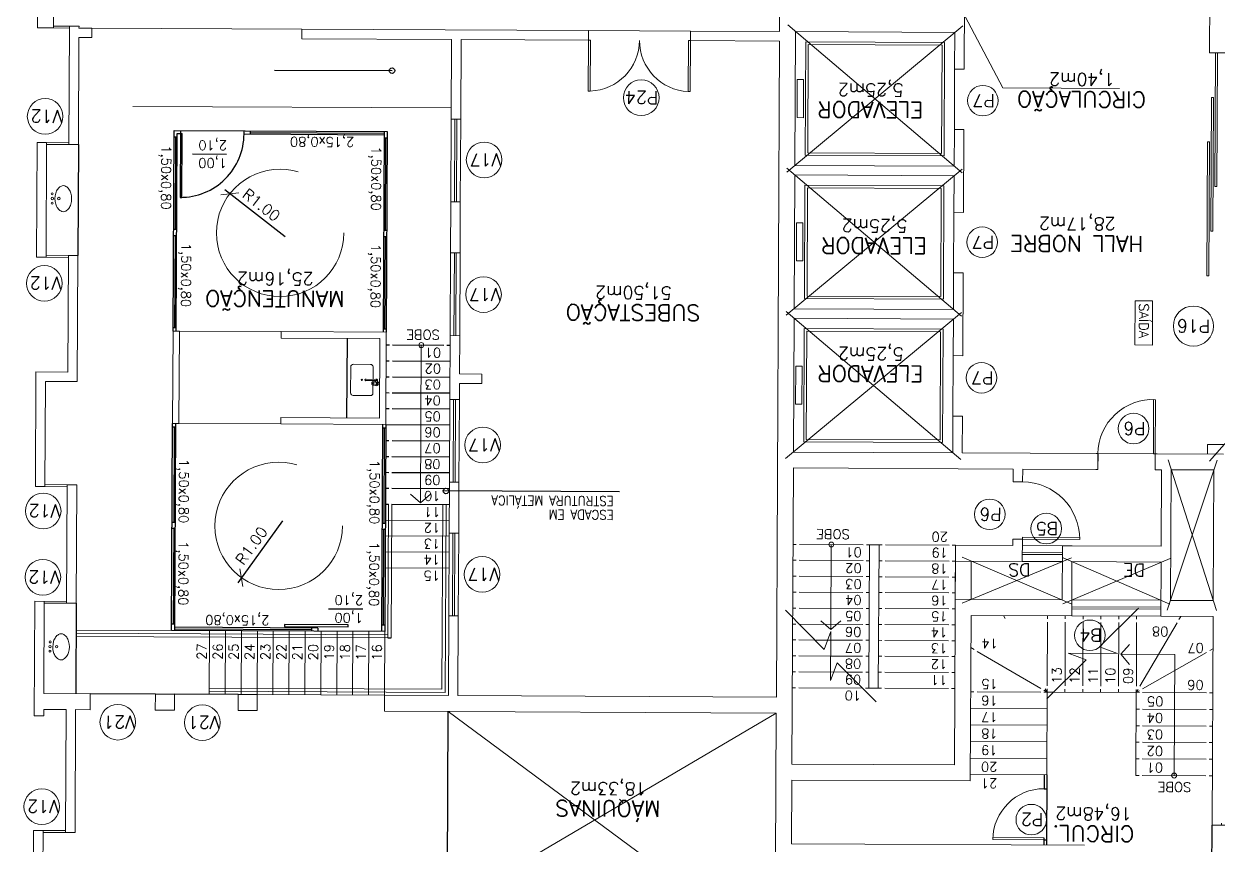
# Model space of a CAD drawing. Extents: x -1057 to 3416, y -340 to 4111.
# Drawn here: x 339.77 to 358.52, y -299.87 to -286.98 of the extents above; entities that cross this region are included whole.
import ezdxf
from ezdxf.enums import TextEntityAlignment as Align

# ---------------------------------------------------------------- set-up
doc = ezdxf.new("R2010")
doc.units = 0
doc.header["$LTSCALE"] = 50
for name, pattern in [('CONTINU', [0]), ('DASHDOT', [1, 0.5, -0.25, 0, -0.25]), ('HIDDEN', [9.525, 6.35, -3.175])]:
    doc.linetypes.add(name, pattern=pattern)
doc.layers.add('0.1', color=8, linetype='Continuous', lineweight=13)
doc.styles.add('80X50', font='romans.shx')
doc.styles.add('ROMANS', font='romans')
doc.styles.get("Standard").update_dxf_attribs({"font": 'romans.shx'})
doc.dimstyles.new('Fares Eng - 50', dxfattribs={"dimscale": 2, "dimtxt": 0.085, "dimasz": 0.1, "dimexe": 0.05, "dimexo": 0.05, "dimgap": 0.04, "dimtad": 1, "dimzin": 4, "dimdsep": 46, "dimtxsty": 'ROMANS', "dimblk1": 'OBLIQUE', "dimblk2": 'OBLIQUE', "dimsah": 1, "dimcen": 0.05, "dimdle": 0.05, "dimclrd": 7, "dimclre": 7, "dimclrt": 7, "dimaunit": 1, "dimadec": 0, "dimazin": 0, "dimtfac": 1, "dimtix": 1, "dimtmove": 2, "dimatfit": 0, "dimldrblk": 'OPEN90', "dimfxl": 1, "dimtolj": 1, "dimtzin": 0, "dimarcsym": 0})

# ---------------------------------------------------------------- blocks, each defined once
blk = doc.blocks.new('P90 - parede 25cm')
for points in [[(-0.125, 0.93), (-0.125, 0.9), (0.125, 0.9), (0.125, 0.93)], [(-0.125, -0.03), (-0.125, 0), (0.125, 0), (0.125, -0.03)]]:
    blk.add_lwpolyline(points)
blk.add_lwpolyline([(-0.975, 0.03), (-0.125, 0.03), (-0.125, 0), (-0.975, 0)], close=True)
at = {"color": 8}
blk.add_arc((-0.117, 0.042), 0.859, 90.5007, 182.7724, dxfattribs=at)
blk = doc.blocks.new('P90')
for points in [[(0.075, 0.93), (0.075, 0.9), (-0.075, 0.9), (-0.075, 0.93)], [(0.075, -0.03), (0.075, 0), (-0.075, 0), (-0.075, -0.03)]]:
    blk.add_lwpolyline(points)
blk.add_lwpolyline([(0.975, 0.87), (0.075, 0.87), (0.075, 0.9), (0.975, 0.9)], close=True)
at = {"color": 8}
blk.add_arc((0.075, 0.9), 0.9, 270, 0, dxfattribs=at)
blk = doc.blocks.new('ÁREA')
for p in [(0.00005, 0.00376), (0, 0)]:
    blk.add_attdef('COMPARTIMENTO', text='', height=0.0025).set_placement(p, align=Align.CENTER)
at = {"color": 1}
for p in [(-0.00005, -0.00376), (-0.0001, -0.00752)]:
    blk.add_attdef('ÁREA', text='', height=0.002, dxfattribs=at).set_placement(p, align=Align.CENTER)
blk = doc.blocks.new('P80')
for points in [[(0, 0.86), (0, 0.83), (0.15, 0.83), (0.15, 0.86)], [(0, 0), (0, 0.03), (0.15, 0.03), (0.15, 0)]]:
    blk.add_lwpolyline(points)
blk.add_lwpolyline([(-0.8, 0.06), (0, 0.06), (0, 0.03), (-0.8, 0.03)], close=True)
at = {"color": 8}
blk.add_arc((-0.025, 0.056), 0.775, 88.1408, 179.6698, dxfattribs=at)
blk = doc.blocks.new('PIA')
for p, q in [((0, 0.245), (0.044, 0.245)), ((0.01, 0.23), (0.01, 0.06)), ((0.01, 0.215), (0.031, 0.215)), ((0.03, 0.175), (0.01, 0.175))]:
    blk.add_line(p, q)
blk.add_lwpolyline([(-0.01, 0.23), (-0.01, 0.06)])
for points in [[(0.08, 0.173), (0.08, 0.21, 0.133256), (0.078, 0.217, 0.106756), (0.073, 0.223, 0.082828), (0.065, 0.227, 0.071352), (0.055, 0.228, 0.071352), (0.045, 0.227, 0.082828), (0.037, 0.223, 0.106756), (0.032, 0.217, 0.133256), (0.03, 0.21), (0.03, 0.173)], [(-0.01, 0.175), (-0.205, 0.175, 0.414214), (-0.245, 0.135), (-0.245, -0.135, 0.414214), (-0.205, -0.175), (0.205, -0.175, 0.414214), (0.245, -0.135), (0.245, 0.135, 0.414214), (0.205, 0.175), (0.08, 0.175)]]:
    blk.add_lwpolyline(points, format="xyb")
blk.add_lwpolyline([(0.03, 0.173, 0.133256), (0.032, 0.166, 0.106756), (0.037, 0.16, 0.082828), (0.045, 0.157, 0.071352), (0.055, 0.155, 0.071352), (0.065, 0.157, 0.082828), (0.073, 0.16, 0.106756), (0.078, 0.166, 0.133256), (0.08, 0.173, 0.133256), (0.078, 0.179, 0.106756), (0.073, 0.185, 0.082828), (0.065, 0.189, 0.071352), (0.055, 0.19, 0.071352), (0.045, 0.189, 0.082828), (0.037, 0.185, 0.106756), (0.032, 0.179, 0.133256)], format="xyb", close=True)
at = {"color": 8}
for points in [[(0.046, 0.245, 0.263265), (0.037, 0.23), (0.037, 0.223)], [(0.073, 0.223), (0.073, 0.23, 0.546464), (0.048, 0.246, 0.546464)]]:
    blk.add_lwpolyline(points, format="xyb", dxfattribs=at)
blk.add_lwpolyline([(0.062, 0.165, 0.133256), (0.062, 0.167, 0.106756), (0.06, 0.169, 0.082828), (0.058, 0.17, 0.071352), (0.055, 0.171, 0.071352), (0.052, 0.17, 0.082828), (0.05, 0.169, 0.106756), (0.048, 0.167, 0.133256), (0.047, 0.165, 0.133256), (0.048, 0.163, 0.106756), (0.05, 0.162, 0.082828), (0.052, 0.16, 0.071352), (0.055, 0.16, 0.071352), (0.058, 0.16, 0.082828), (0.06, 0.162, 0.106756), (0.062, 0.163, 0.133256)], format="xyb", close=True, dxfattribs=at)
blk.add_circle((0, 0), 0.01)
for centre, radius, start, end in [((0, 0.23), 0.015, 311.8103, 228.1897), ((0, 0.23), 0.01, 0.0002, 180.0002), ((0.044, 0.255), 0.01, 270, 294.62), ((0, 0.06), 0.01, 180.0001, 0.0001)]:
    blk.add_arc(centre, radius, start, end)
for centre, radius, start, end in [((0.055, 0.23), 0.035, 315.5847, 154.6231), ((0.055, 0.23), 0.035, 205.3769, 224.4153), ((0, 0.06), 0.0125, 143.1301, 36.8699)]:
    blk.add_arc(centre, radius, start, end, dxfattribs=at)
blk = doc.blocks.new('_OBLIQUE')
at = {"color": 0, "linetype": 'ByBlock'}
blk.add_line((-0.5, -0.5), (0.5, 0.5), dxfattribs=at)
blk = doc.blocks.new('*D149')
at = {"layer": '0.1', "color": 7, "linetype": 'CONTINU', "lineweight": -2, "transparency": 16777216}
blk.add_line((343.83, -294.781), (343.128, -295.754), dxfattribs=at)
at = {"layer": 'DEFPOINTS', "color": 0, "linetype": 'CONTINU', "lineweight": -2, "transparency": 16777216}
for p in [(343.771, -294.862), (343.186, -295.673)]:
    blk.add_point(p, dxfattribs=at)
at = {"layer": '0.1', "color": 7, "linetype": 'CONTINU', "lineweight": -2, "transparency": 16777216, "xscale": 0.2, "yscale": 0.2, "zscale": 0.2, "rotation": 234.2007262047514}
blk.add_blockref('_OBLIQUE', (343.186, -295.673), dxfattribs=at)
at = {"layer": '0.1', "color": 7, "linetype": 'CONTINU', "lineweight": -2, "transparency": 16777216, "insert": (343.345, -295.171), "char_height": 0.17, "attachment_point": 5, "rotation": 54.2007, "style": 'ROMANS'}
blk.add_mtext('\\A1;R1.00', dxfattribs=at)
blk = doc.blocks.new('_Open90')
at = {"color": 0, "linetype": 'ByBlock', "lineweight": -2}
for p, q in [((0, 0), (-1, 0)), ((-0.5, 0.5), (0, 0)), ((0, 0), (-0.5, -0.5))]:
    blk.add_line(p, q, dxfattribs=at)
blk = doc.blocks.new('*D150')
at = {"layer": '0.1', "color": 7, "linetype": 'CONTINU', "lineweight": -2, "transparency": 16777216}
blk.add_line((343.873, -290.323), (342.926, -289.587), dxfattribs=at)
at = {"layer": 'DEFPOINTS', "color": 0, "linetype": 'CONTINU', "lineweight": -2, "transparency": 16777216}
for p in [(343.005, -289.648), (343.794, -290.262)]:
    blk.add_point(p, dxfattribs=at)
at = {"layer": '0.1', "color": 7, "linetype": 'CONTINU', "lineweight": -2, "transparency": 16777216, "xscale": 0.2, "yscale": 0.2, "zscale": 0.2, "rotation": 142.1207779797789}
blk.add_blockref('_OBLIQUE', (343.005, -289.648), dxfattribs=at)
at = {"layer": '0.1', "color": 7, "linetype": 'CONTINU', "lineweight": -2, "transparency": 16777216, "insert": (343.501, -289.825), "char_height": 0.17, "attachment_point": 5, "rotation": 322.1208, "style": 'ROMANS'}
blk.add_mtext('\\A1;R1.00', dxfattribs=at)

msp = doc.modelspace()

# ---------------------------------------------------------------- linework, layer by layer
at = {"layer": '0.1', "color": 7}
for p, q in [((358.385, -287.434), (358.4, -284.334)), ((339.999, -284.543), (339.986, -287.043)), ((340.249, -284.545), (340.236, -287.045)), ((354.533, -287.69), (354.541, -286.141)), ((351.636, -287.101), (351.64, -286.417)), ((340.487, -287.016), (340.477, -288.876)), ((340.487, -287.016), (340.637, -287.016)), ((340.637, -287.016), (340.636, -287.046)), ((339.986, -287.043), (340.236, -287.045)), ((340.636, -287.196), (340.627, -288.876)), ((340.636, -287.046), (340.836, -287.047)), ((340.636, -287.196), (340.836, -287.197)), ((340.836, -287.197), (340.836, -287.047)), ((344.136, -287.064), (344.136, -287.214)), ((344.136, -287.064), (348.636, -287.086)), ((344.136, -287.214), (346.486, -287.225)), ((346.479, -288.475), (346.486, -287.225)), ((346.629, -288.476), (346.636, -287.226)), ((346.636, -287.226), (348.636, -287.236)), ((348.636, -287.236), (348.636, -287.086)), ((350.236, -287.244), (350.236, -287.094)), ((350.236, -287.094), (351.636, -287.101)), ((351.876, -289.202), (351.886, -287.102)), ((354.386, -287.114), (351.886, -287.102)), ((354.383, -287.689), (354.386, -287.114)), ((350.236, -287.244), (351.636, -287.251)), ((351.585, -297.551), (351.636, -287.251)), ((358.385, -287.434), (358.635, -287.435)), ((354.383, -287.689), (354.533, -287.69)), ((346.479, -288.475), (346.629, -288.476)), ((354.376, -289.214), (354.379, -288.639)), ((354.529, -288.64), (354.379, -288.639)), ((354.522, -289.94), (354.529, -288.64)), ((339.978, -288.843), (339.969, -290.643)), ((339.978, -288.843), (340.128, -288.844)), ((340.128, -288.844), (340.119, -290.644)), ((340.477, -288.876), (340.627, -288.876)), ((354.376, -289.214), (351.876, -289.202)), ((351.865, -291.452), (351.875, -289.352)), ((354.375, -289.364), (351.875, -289.352)), ((354.372, -289.939), (354.375, -289.364)), ((346.469, -290.575), (346.473, -289.775)), ((346.473, -289.775), (346.623, -289.776)), ((346.619, -290.576), (346.623, -289.776)), ((354.372, -289.939), (354.522, -289.94)), ((346.619, -290.576), (346.469, -290.575)), ((339.969, -290.643), (340.119, -290.644)), ((340.469, -290.616), (340.46, -292.446)), ((340.469, -290.616), (340.619, -290.616)), ((340.619, -290.616), (340.609, -292.596)), ((354.365, -291.464), (354.368, -290.889)), ((354.518, -290.89), (354.368, -290.889)), ((354.511, -292.19), (354.518, -290.89)), ((354.365, -291.464), (351.865, -291.452)), ((351.854, -293.702), (351.864, -291.602)), ((354.364, -291.614), (351.864, -291.602)), ((354.361, -292.189), (354.364, -291.614)), ((342.106, -293.254), (342.113, -291.804)), ((342.213, -291.804), (342.113, -291.804)), ((342.206, -293.254), (342.213, -291.804)), ((343.81, -291.812), (343.809, -291.912)), ((343.809, -291.912), (345.359, -291.92)), ((343.81, -291.812), (345.46, -291.82)), ((345.46, -291.82), (345.453, -293.27)), ((346.458, -292.875), (346.463, -291.875)), ((346.463, -291.875), (346.613, -291.876)), ((346.61, -292.476), (346.613, -291.876)), ((345.359, -291.92), (345.353, -293.17)), ((354.361, -292.189), (354.511, -292.19)), ((339.96, -292.443), (339.951, -294.243)), ((339.96, -292.443), (340.46, -292.446)), ((346.61, -292.476), (346.96, -292.478)), ((340.109, -292.594), (340.101, -294.244)), ((340.109, -292.594), (340.609, -292.596)), ((346.608, -292.876), (346.609, -292.626)), ((346.609, -292.626), (346.959, -292.628)), ((346.96, -292.478), (346.959, -292.628)), ((346.608, -292.876), (346.458, -292.875)), ((343.803, -293.162), (345.353, -293.17)), ((343.803, -293.162), (343.803, -293.262)), ((354.354, -293.714), (354.357, -293.139)), ((354.507, -293.14), (354.357, -293.139)), ((354.504, -293.715), (354.507, -293.14)), ((342.206, -293.254), (342.106, -293.254)), ((343.803, -293.262), (345.453, -293.27)), ((354.354, -293.714), (351.854, -293.702)), ((356.634, -293.725), (354.504, -293.715)), ((356.634, -293.725), (356.632, -293.975)), ((357.532, -293.98), (357.534, -293.73)), ((358.604, -293.735), (357.534, -293.73)), ((351.83, -298.602), (351.853, -293.952)), ((355.302, -293.969), (351.853, -293.952)), ((355.301, -294.169), (355.302, -293.969)), ((355.451, -294.17), (355.452, -293.97)), ((356.632, -293.975), (355.452, -293.97)), ((357.632, -293.98), (357.532, -293.98)), ((357.627, -295.18), (357.632, -293.98)), ((357.772, -296.031), (357.782, -293.981)), ((358.452, -293.984), (357.782, -293.981)), ((358.442, -296.034), (358.452, -293.984)), ((339.951, -294.243), (340.101, -294.244)), ((340.451, -294.216), (340.442, -296.076)), ((340.451, -294.216), (340.601, -294.216)), ((340.601, -294.216), (340.592, -296.076)), ((346.447, -294.975), (346.451, -294.175)), ((346.451, -294.175), (346.601, -294.176)), ((346.597, -294.976), (346.601, -294.176)), ((355.301, -294.169), (355.451, -294.17)), ((346.597, -294.976), (346.447, -294.975)), ((355.297, -295.169), (355.297, -295.069)), ((355.447, -295.07), (355.297, -295.069)), ((355.447, -295.07), (355.445, -295.42)), ((353.035, -297.408), (353.047, -295.158)), ((353.197, -295.159), (353.047, -295.158)), ((353.185, -297.408), (353.197, -295.159)), ((354.38, -298.614), (354.397, -295.164)), ((355.297, -295.169), (354.397, -295.164)), ((356.072, -296.023), (356.077, -295.173)), ((357.627, -295.18), (356.077, -295.173)), ((355.445, -295.42), (354.395, -295.414)), ((354.642, -296.016), (354.645, -295.416)), ((356.221, -296.273), (356.225, -295.423)), ((357.625, -295.43), (356.225, -295.423)), ((357.621, -296.28), (357.625, -295.43)), ((356.072, -296.023), (354.392, -296.014)), ((358.442, -296.034), (357.772, -296.031)), ((339.942, -296.043), (339.933, -297.843)), ((340.092, -296.044), (340.085, -297.494)), ((340.442, -296.076), (340.592, -296.076)), ((346.435, -297.525), (346.441, -296.275)), ((346.441, -296.275), (346.591, -296.276)), ((346.585, -297.526), (346.591, -296.276)), ((354.628, -298.866), (354.641, -296.266)), ((356.221, -296.273), (354.641, -296.266)), ((358.441, -296.284), (357.621, -296.28)), ((358.425, -299.558), (358.441, -296.284)), ((340.812, -297.497), (340.085, -297.494)), ((340.811, -297.747), (340.812, -297.497)), ((343.134, -297.759), (343.135, -297.509)), ((343.135, -297.509), (343.435, -297.51)), ((343.434, -297.76), (343.435, -297.51)), ((345.435, -297.52), (345.434, -297.77)), ((346.435, -297.525), (345.435, -297.52)), ((351.585, -297.551), (346.585, -297.526)), ((353.185, -297.408), (352.985, -297.407)), ((339.933, -297.843), (340.083, -297.844)), ((340.084, -297.744), (340.083, -297.844)), ((340.434, -297.746), (340.084, -297.744)), ((340.434, -297.746), (340.424, -299.676)), ((340.584, -297.746), (340.574, -299.676)), ((340.811, -297.747), (340.584, -297.746)), ((343.134, -297.759), (343.434, -297.76)), ((351.584, -297.801), (345.434, -297.77)), ((351.572, -300.101), (351.584, -297.801)), ((351.83, -298.602), (354.38, -298.614)), ((351.823, -299.852), (351.828, -298.852)), ((351.828, -298.852), (354.628, -298.866)), ((358.425, -299.558), (358.575, -299.559)), ((339.924, -299.643), (339.915, -301.443)), ((339.924, -299.643), (340.074, -299.644)), ((340.074, -299.644), (340.065, -301.444)), ((340.424, -299.676), (340.574, -299.676)), ((356.423, -299.874), (351.823, -299.852))]:
    msp.add_line(p, q, dxfattribs=at)
at = {"layer": '0.1', "color": 8, "linetype": 'CONTINU'}
for p, q in [((355.141, -287.987), (353.975, -285.766)), ((355.141, -287.987), (356.971, -287.996)), ((358.387, -293.844), (359.447, -292.635))]:
    msp.add_line(p, q, dxfattribs=at)
at = {"layer": '0.1', "color": 8}
for p, q in [((340.237, -287.015), (340.487, -287.016)), ((340.486, -287.046), (340.236, -287.045)), ((344.136, -287.064), (340.836, -287.047)), ((348.636, -287.086), (350.236, -287.094)), ((354.383, -287.689), (354.379, -288.639)), ((346.479, -288.475), (346.473, -289.775)), ((346.539, -288.476), (346.533, -289.776)), ((346.563, -289.776), (346.569, -288.476)), ((346.623, -289.776), (346.629, -288.476)), ((340.477, -288.876), (340.127, -288.874)), ((340.128, -288.844), (340.478, -288.846)), ((354.372, -289.939), (354.368, -290.889)), ((346.469, -290.575), (346.463, -291.875)), ((346.529, -290.576), (346.523, -291.876)), ((346.553, -291.876), (346.559, -290.576)), ((346.613, -291.876), (346.619, -290.576)), ((340.119, -290.614), (340.469, -290.616)), ((340.469, -290.646), (340.119, -290.644)), ((346.01, -292.023), (345.998, -294.497)), ((354.357, -293.139), (354.361, -292.189)), ((346.458, -292.875), (346.451, -294.175)), ((346.518, -292.876), (346.511, -294.176)), ((346.541, -294.176), (346.548, -292.876)), ((346.601, -294.176), (346.608, -292.876)), ((357.534, -293.73), (356.634, -293.725)), ((340.101, -294.214), (340.451, -294.216)), ((340.451, -294.246), (340.101, -294.244)), ((345.998, -294.497), (345.841, -294.361)), ((345.998, -294.497), (346.156, -294.363)), ((346.447, -294.975), (346.441, -296.275)), ((346.507, -294.976), (346.501, -296.276)), ((346.531, -296.276), (346.537, -294.976)), ((346.591, -296.276), (346.597, -294.976)), ((351.897, -295.152), (351.847, -295.152)), ((352.947, -295.157), (351.947, -295.152)), ((352.447, -295.155), (352.44, -296.486)), ((353.047, -295.158), (352.997, -295.158)), ((353.247, -295.159), (353.197, -295.159)), ((354.397, -295.164), (354.347, -295.164)), ((354.392, -296.014), (354.397, -295.164)), ((356.076, -295.283), (355.446, -295.28)), ((356.227, -295.173), (355.447, -295.17)), ((351.895, -295.402), (351.845, -295.402)), ((352.945, -295.407), (351.945, -295.402)), ((353.045, -295.408), (352.995, -295.408)), ((353.245, -295.409), (353.195, -295.409)), ((354.395, -295.414), (354.345, -295.414)), ((356.075, -295.423), (355.445, -295.42)), ((356.076, -295.313), (355.446, -295.31)), ((351.894, -295.652), (351.844, -295.652)), ((352.944, -295.657), (351.944, -295.652)), ((353.044, -295.658), (352.994, -295.658)), ((353.244, -295.659), (353.194, -295.659)), ((354.394, -295.664), (354.344, -295.664)), ((351.893, -295.902), (351.843, -295.902)), ((352.943, -295.907), (351.943, -295.902)), ((353.043, -295.908), (352.993, -295.908)), ((353.243, -295.909), (353.193, -295.909)), ((354.393, -295.914), (354.343, -295.914)), ((357.622, -296.03), (356.222, -296.023)), ((339.942, -296.043), (340.442, -296.046)), ((340.442, -296.076), (340.092, -296.074)), ((351.892, -296.152), (351.842, -296.152)), ((352.942, -296.157), (351.942, -296.152)), ((353.042, -296.158), (352.992, -296.158)), ((353.242, -296.159), (353.192, -296.158)), ((354.392, -296.164), (354.342, -296.164)), ((357.622, -296.14), (356.222, -296.133)), ((357.622, -296.17), (356.222, -296.163)), ((351.89, -296.402), (351.84, -296.402)), ((352.94, -296.407), (351.94, -296.402)), ((352.44, -296.486), (352.283, -296.351)), ((352.44, -296.486), (352.598, -296.352)), ((353.04, -296.408), (352.99, -296.408)), ((353.24, -296.409), (353.19, -296.408)), ((354.39, -296.414), (354.34, -296.414)), ((356.121, -296.323), (356.121, -296.273)), ((357.621, -296.28), (356.221, -296.273)), ((356.401, -296.324), (356.401, -296.274)), ((356.681, -296.326), (356.681, -296.276)), ((356.956, -297.377), (356.961, -296.377)), ((356.961, -296.327), (356.961, -296.277)), ((357.236, -297.378), (357.241, -296.378)), ((357.241, -296.328), (357.241, -296.278)), ((357.293, -297.379), (357.876, -296.382)), ((357.905, -296.332), (357.934, -296.282)), ((351.889, -296.652), (351.839, -296.652)), ((352.189, -296.654), (352.939, -296.657)), ((353.039, -296.658), (352.989, -296.658)), ((353.239, -296.659), (353.189, -296.658)), ((354.389, -296.664), (354.339, -296.664)), ((356.994, -296.877), (357.13, -296.721)), ((351.888, -296.902), (351.838, -296.902)), ((352.938, -296.907), (352.438, -296.905)), ((353.038, -296.908), (352.988, -296.908)), ((353.238, -296.909), (353.188, -296.908)), ((354.388, -296.914), (354.338, -296.914)), ((356.396, -297.374), (356.398, -296.863)), ((356.676, -297.376), (356.678, -296.864)), ((356.994, -296.877), (357.838, -296.881)), ((356.994, -296.877), (357.128, -297.035)), ((357.335, -297.421), (358.338, -296.849)), ((357.829, -298.781), (357.838, -296.881)), ((358.388, -296.82), (358.439, -296.792)), ((351.887, -297.152), (351.837, -297.152)), ((352.937, -297.157), (352.687, -297.156)), ((353.037, -297.158), (352.987, -297.157)), ((353.237, -297.159), (353.187, -297.158)), ((354.387, -297.164), (354.337, -297.164)), ((356.116, -297.373), (356.116, -297.296)), ((343.435, -297.51), (345.435, -297.52)), ((351.886, -297.402), (351.836, -297.402)), ((353.235, -297.409), (353.185, -297.408)), ((354.385, -297.414), (354.335, -297.414)), ((357.285, -297.479), (355.938, -297.472)), ((356.115, -297.473), (356.115, -297.423)), ((356.395, -297.474), (356.395, -297.424)), ((356.675, -297.476), (356.675, -297.426)), ((356.955, -297.477), (356.955, -297.427)), ((357.229, -298.778), (357.235, -297.428)), ((357.235, -297.478), (357.264, -297.429)), ((357.235, -297.478), (357.285, -297.45)), ((358.335, -297.484), (357.335, -297.479)), ((358.435, -297.484), (358.385, -297.484)), ((357.284, -297.739), (357.234, -297.738)), ((358.334, -297.744), (357.334, -297.739)), ((358.434, -297.744), (358.384, -297.744)), ((357.283, -297.999), (357.233, -297.998)), ((358.333, -298.004), (357.333, -297.999)), ((358.433, -298.004), (358.383, -298.004)), ((357.281, -298.259), (357.231, -298.258)), ((358.331, -298.264), (357.331, -298.259)), ((358.431, -298.264), (358.381, -298.264)), ((357.28, -298.519), (357.23, -298.518)), ((358.33, -298.524), (357.33, -298.519)), ((358.43, -298.524), (358.38, -298.524)), ((357.279, -298.779), (357.229, -298.778)), ((358.329, -298.784), (357.329, -298.779)), ((358.429, -298.784), (358.379, -298.784)), ((340.074, -299.644), (340.424, -299.646)), ((340.424, -299.676), (340.074, -299.674))]:
    msp.add_line(p, q, dxfattribs=at)
at = {"layer": '0.1', "color": 8, "linetype": 'DASHDOT', "ltscale": 0.3}
for p, q in [((354.512, -287.01), (351.75, -289.306)), ((354.5, -289.32), (351.762, -286.996)), ((354.501, -289.26), (351.739, -291.556)), ((354.489, -291.57), (351.751, -289.246)), ((354.49, -291.51), (351.728, -293.806)), ((354.478, -293.82), (351.74, -291.496)), ((358.503, -293.831), (357.721, -296.185)), ((358.492, -296.188), (357.733, -293.827)), ((356.219, -295.363), (354.499, -296.075)), ((356.215, -296.083), (354.503, -295.355)), ((357.766, -295.371), (356.082, -296.083)), ((357.762, -296.091), (356.086, -295.363)), ((346.434, -297.775), (351.565, -301.571)), ((346.524, -300.776), (351.584, -297.801))]:
    msp.add_line(p, q, dxfattribs=at)
at = {"layer": '0.1', "color": 8, "linetype": 'CONTINU', "lineweight": -2}
for p, q in [((343.705, -287.705), (345.551, -287.715)), ((342.113, -291.804), (342.129, -288.654)), ((342.129, -288.654), (345.475, -288.67)), ((342.163, -291.804), (342.178, -288.704)), ((342.178, -288.704), (342.258, -288.704)), ((343.228, -288.709), (343.229, -288.659)), ((343.228, -288.709), (345.425, -288.72)), ((343.328, -288.71), (343.329, -288.66)), ((343.328, -288.685), (345.425, -288.695)), ((345.425, -288.67), (345.41, -291.82)), ((345.475, -288.67), (345.46, -291.82)), ((340.627, -288.876), (340.619, -290.616)), ((342.128, -288.754), (342.178, -288.754)), ((342.153, -288.754), (342.146, -290.204)), ((345.425, -288.77), (345.475, -288.77)), ((345.45, -288.77), (345.443, -290.22)), ((342.953, -289.031), (342.418, -289.028)), ((342.121, -290.204), (342.171, -290.204)), ((345.418, -290.22), (345.468, -290.22)), ((342.12, -290.304), (342.17, -290.304)), ((342.145, -290.304), (342.138, -291.754)), ((345.417, -290.32), (345.467, -290.32)), ((345.442, -290.32), (345.435, -291.77)), ((342.163, -291.754), (342.113, -291.754)), ((345.41, -291.77), (345.46, -291.77)), ((344.844, -291.917), (344.837, -293.167)), ((345.459, -292.02), (345.509, -292.021)), ((345.559, -292.021), (346.362, -292.025)), ((346.412, -292.025), (346.462, -292.025)), ((345.458, -292.27), (345.508, -292.271)), ((345.558, -292.271), (346.461, -292.275)), ((345.456, -292.52), (345.506, -292.521)), ((345.556, -292.521), (346.459, -292.525)), ((345.455, -292.77), (345.505, -292.771)), ((345.555, -292.771), (346.458, -292.775)), ((345.454, -293.02), (345.504, -293.021)), ((345.554, -293.021), (346.457, -293.025)), ((342.09, -296.504), (342.106, -293.254)), ((342.106, -293.304), (342.156, -293.304)), ((342.131, -293.304), (342.123, -294.804)), ((342.14, -296.504), (342.156, -293.254)), ((345.403, -293.27), (345.387, -296.52)), ((345.402, -293.32), (345.452, -293.32)), ((345.427, -293.32), (345.42, -294.82)), ((345.453, -293.27), (345.437, -296.52)), ((345.453, -293.27), (346.456, -293.275)), ((345.451, -293.52), (345.501, -293.521)), ((345.551, -293.521), (346.455, -293.525)), ((345.45, -293.77), (345.5, -293.771)), ((345.55, -293.771), (346.453, -293.775)), ((345.449, -294.02), (345.499, -294.021)), ((345.549, -294.021), (346.452, -294.025)), ((345.448, -294.27), (345.498, -294.271)), ((345.548, -294.271), (346.451, -294.275)), ((349.121, -294.326), (346.359, -294.313)), ((345.446, -294.52), (345.496, -294.521)), ((345.546, -294.521), (346.45, -294.525)), ((342.098, -294.804), (342.148, -294.804)), ((342.148, -294.904), (342.098, -294.904)), ((342.123, -294.904), (342.115, -296.404)), ((345.395, -294.82), (345.445, -294.82)), ((345.444, -294.92), (345.394, -294.92)), ((345.419, -294.92), (345.412, -296.42)), ((340.592, -296.076), (340.585, -297.496)), ((345.09, -296.171), (344.555, -296.168)), ((342.14, -296.404), (342.09, -296.404)), ((345.437, -296.52), (342.09, -296.504)), ((344.387, -296.465), (342.14, -296.454)), ((342.14, -296.479), (344.287, -296.49)), ((344.287, -296.465), (344.287, -296.515)), ((344.387, -296.465), (344.387, -296.515)), ((345.437, -296.42), (345.387, -296.42)), ((345.486, -296.621), (345.536, -296.621)), ((341.835, -297.503), (340.812, -297.497)), ((343.135, -297.509), (342.135, -297.504)), ((346.42, -300.525), (346.434, -297.775)), ((355.789, -298.771), (355.788, -298.988)), ((355.829, -298.772), (355.823, -299.872)), ((355.788, -298.988), (355.828, -298.988)), ((358.421, -300.358), (358.425, -299.558)), ((355.784, -299.758), (355.783, -299.871)), ((355.784, -299.788), (355.824, -299.788))]:
    msp.add_line(p, q, dxfattribs=at)
at = {"layer": '0.1', "color": 8, "linetype": 'DASHDOT', "ltscale": 0.2}
for p, q in [((346.48, -288.3), (340.63, -288.271)), ((343.81, -291.812), (342.213, -291.804)), ((342.206, -293.254), (343.803, -293.262)), ((345.486, -296.621), (345.496, -294.521)), ((345.536, -296.621), (345.546, -294.521)), ((346.335, -297.425), (346.35, -294.525)), ((346.385, -297.475), (346.4, -294.525)), ((345.445, -294.77), (346.448, -294.775)), ((345.444, -295.02), (346.447, -295.025)), ((345.443, -295.27), (346.446, -295.275)), ((354.297, -295.164), (353.297, -295.159)), ((354.295, -295.414), (353.295, -295.409)), ((345.442, -295.52), (346.445, -295.525)), ((354.294, -295.664), (353.294, -295.659)), ((354.293, -295.914), (353.293, -295.909)), ((354.292, -296.164), (353.292, -296.159)), ((354.29, -296.414), (353.29, -296.409)), ((355.177, -296.318), (355.148, -296.268)), ((355.836, -297.372), (355.841, -296.372)), ((355.841, -296.322), (355.841, -296.272)), ((356.116, -297.296), (356.121, -296.373)), ((356.398, -296.863), (356.401, -296.374)), ((356.678, -296.864), (356.681, -296.376)), ((340.589, -296.596), (345.486, -296.621)), ((342.09, -296.504), (340.59, -296.496)), ((340.59, -296.546), (345.486, -296.571)), ((342.687, -296.507), (342.682, -297.507)), ((342.937, -296.508), (342.932, -297.508)), ((343.187, -296.509), (343.182, -297.509)), ((343.437, -296.51), (343.432, -297.51)), ((343.687, -296.512), (343.682, -297.512)), ((343.937, -296.513), (343.932, -297.513)), ((344.187, -296.514), (344.182, -297.514)), ((344.437, -296.515), (344.432, -297.515)), ((344.687, -296.517), (344.682, -297.517)), ((344.937, -296.518), (344.932, -297.518)), ((345.187, -296.519), (345.182, -297.519)), ((345.437, -296.52), (345.432, -297.52)), ((352.189, -296.654), (351.939, -296.652)), ((354.289, -296.664), (353.289, -296.659)), ((354.689, -296.802), (354.639, -296.773)), ((352.438, -296.905), (351.938, -296.902)), ((354.288, -296.914), (353.288, -296.909)), ((355.736, -297.413), (354.738, -296.831)), ((352.687, -297.156), (351.937, -297.152)), ((354.287, -297.164), (353.287, -297.159)), ((342.682, -297.407), (346.335, -297.425)), ((342.682, -297.457), (346.385, -297.475)), ((352.935, -297.407), (351.936, -297.402)), ((354.285, -297.414), (353.285, -297.409)), ((354.685, -297.466), (354.635, -297.466)), ((355.735, -297.471), (354.735, -297.466)), ((355.835, -297.472), (355.785, -297.442)), ((355.938, -297.472), (355.785, -297.471)), ((355.835, -297.472), (355.807, -297.421)), ((355.829, -298.772), (355.835, -297.422)), ((355.834, -297.732), (354.634, -297.726)), ((355.833, -297.992), (354.633, -297.986)), ((355.831, -298.252), (354.631, -298.246)), ((355.83, -298.512), (354.63, -298.506)), ((355.829, -298.772), (354.629, -298.766))]:
    msp.add_line(p, q, dxfattribs=at)
at = {"layer": '0.1', "color": 8, "linetype": 'HIDDEN', "ltscale": 0.02}
for p, q in [((358.604, -293.585), (358.354, -293.584)), ((358.354, -293.584), (358.354, -293.734))]:
    msp.add_line(p, q, dxfattribs=at)
at = {"layer": '0.1', "color": 8}
for points in [[(348.636, -287.236), (348.666, -287.236), (348.662, -288.036), (348.632, -288.036)], [(350.236, -287.244), (350.206, -287.244), (350.202, -288.044), (350.232, -288.044)], [(354.217, -289.053), (352.037, -289.043), (352.046, -287.263), (354.225, -287.273)], [(354.177, -289.013), (352.077, -289.003), (352.085, -287.303), (354.185, -287.313)], [(358.51, -287.435), (358.48, -287.434), (358.469, -289.534), (358.499, -289.535)], [(352.01, -288.453), (351.91, -288.452), (351.913, -287.852), (352.013, -287.853)], [(358.446, -288.134), (358.416, -288.134), (358.406, -290.234), (358.436, -290.234)], [(358.383, -288.834), (358.353, -288.834), (358.342, -290.934), (358.372, -290.934)], [(354.206, -291.303), (352.026, -291.293), (352.034, -289.513), (354.214, -289.523)], [(354.166, -291.263), (352.066, -291.253), (352.074, -289.553), (354.174, -289.563)], [(351.999, -290.703), (351.899, -290.702), (351.902, -290.102), (352.002, -290.103)], [(354.195, -293.553), (352.015, -293.543), (352.023, -291.763), (354.203, -291.773)], [(354.155, -293.513), (352.055, -293.503), (352.063, -291.803), (354.163, -291.813)], [(351.987, -292.953), (351.887, -292.952), (351.89, -292.352), (351.99, -292.353)], [(355.784, -299.788), (354.984, -299.784), (354.984, -299.754), (355.784, -299.758)]]:
    msp.add_lwpolyline(points, close=True, dxfattribs=at)
at = {"layer": '0.1', "color": 8, "linetype": 'CONTINU', "lineweight": -2}
msp.add_lwpolyline([(342.229, -288.654), (342.223, -289.704), (342.253, -289.704), (342.258, -288.704)], dxfattribs=at)
at = {"layer": '0.1', "color": 8}
for points in [[(340.429, -289.919, 0.106633), (340.476, -289.877, 0.083482), (340.508, -289.812, 0.145222), (340.509, -289.638, 0.083482), (340.478, -289.574, 0.106633), (340.431, -289.531, 0.268318), (340.351, -289.531, 0.106633), (340.304, -289.573, 0.083482), (340.272, -289.637, 0.145222), (340.272, -289.811, 0.083482), (340.303, -289.876, 0.106633), (340.349, -289.918, 0.268318), (340.429, -289.919)], [(340.395, -296.954, 0.106633), (340.441, -296.912, 0.083482), (340.473, -296.848, 0.145222), (340.474, -296.674, 0.083482), (340.443, -296.609, 0.106633), (340.397, -296.567, 0.268318), (340.316, -296.566, 0.106633), (340.27, -296.608, 0.083482), (340.238, -296.673, 0.145222), (340.237, -296.847, 0.083482), (340.268, -296.911, 0.106633), (340.314, -296.954, 0.268318), (340.395, -296.954)]]:
    msp.add_lwpolyline(points, format="xyb", dxfattribs=at)
at = {"layer": '0.1', "color": 8, "linetype": 'CONTINU'}
msp.add_lwpolyline([(357.215, -291.327), (357.212, -292.021), (357.487, -292.022), (357.49, -291.328)], close=True, dxfattribs=at)
at = {"layer": '0.1', "color": 8}
for points in [[(353.15, -297.624), (352.541, -297.009), (352.436, -297.291), (352.44, -296.519), (352.335, -296.801), (351.726, -296.185)], [(357.272, -296.151), (356.656, -296.761), (356.939, -296.865), (356.166, -296.862), (356.449, -296.966), (355.833, -297.576)]]:
    msp.add_lwpolyline(points, dxfattribs=at)
at = {"layer": '0.1', "color": 8, "linetype": 'CONTINU', "lineweight": -2}
msp.add_lwpolyline([(344.864, -296.417), (343.864, -296.412), (343.864, -296.442), (344.864, -296.447)], close=True, dxfattribs=at)
at = {"layer": '0.1', "color": 7}
msp.add_lwpolyline([(342.134, -297.754), (341.834, -297.753), (341.835, -297.503), (342.135, -297.504)], close=True, dxfattribs=at)
at = {"layer": '0.1', "color": 8, "linetype": 'CONTINU', "lineweight": -2}
for centre in [(345.551, -287.715), (346.398, -294.313)]:
    msp.add_circle(centre, 0.0431, dxfattribs=at)
at = {"layer": '0.1', "color": 8}
for centre, radius in [((349.463, -288.14), 0.28), ((354.827, -288.186), 0.24), ((340.105, -288.433), 0.28), ((346.997, -289.116), 0.28), ((340.216, -289.648), 0.0155), ((340.217, -289.722), 0.0193), ((340.216, -289.795), 0.0155), ((340.32, -289.723), 0.0198), ((354.816, -290.408), 0.24), ((340.092, -291.054), 0.28), ((346.987, -291.23), 0.28), ((358.132, -291.725), 0.314), ((346.01, -292.023), 0.0387), ((354.806, -292.536), 0.24), ((357.193, -293.334), 0.24), ((346.975, -293.591), 0.28), ((340.074, -294.628), 0.28), ((354.934, -294.68), 0.24), ((355.822, -294.904), 0.24), ((352.447, -295.155), 0.0387), ((340.069, -295.668), 0.28), ((346.965, -295.623), 0.28), ((356.507, -296.579), 0.24), ((340.182, -296.757), 0.0193), ((340.182, -296.684), 0.0155), ((340.286, -296.758), 0.0198), ((340.181, -296.83), 0.0155), ((341.246, -297.943), 0.28), ((342.572, -297.95), 0.28), ((357.829, -298.781), 0.0387), ((340.052, -299.269), 0.28), ((355.587, -299.473), 0.24)]:
    msp.add_circle(centre, radius, dxfattribs=at)
at = {"layer": '0.1', "color": 8, "linetype": 'DASHDOT', "ltscale": 0.2}
for centre in [(343.794, -290.262), (343.771, -294.862)]:
    msp.add_circle(centre, 1, dxfattribs=at)
at = {"layer": '0.1', "color": 8}
for centre, start, end in [((348.636, -287.236), 271.8666, 359.7175), ((350.236, -287.244), 179.7175, 267.5684), ((355.784, -299.788), 89.7175, 179.7175)]:
    msp.add_arc(centre, 0.8, start, end, dxfattribs=at)
at = {"layer": '0.1', "color": 8, "linetype": 'CONTINU', "lineweight": -2}
msp.add_arc((342.228, -288.704), 1, 269.7175, 359.7175, dxfattribs=at)

# ---------------------------------------------------------------- block references
at = {"layer": '0.1', "color": 8}
ref = msp.add_blockref('ÁREA', (356.376, -288.041), dxfattribs=dict(at, xscale=133.3333333333334, yscale=133.3333333333334, zscale=133.3333333333334, rotation=179.7174815060635))
ref.add_attrib('COMPARTIMENTO', 'CIRCULAÇÃO', dxfattribs={"layer": '0', "color": 3, "height": 0.25, "rotation": 179.7175}).set_placement((356.376, -288.041), align=Align.CENTER)
ref.add_attrib('ÁREA', '1,40m2', dxfattribs={"layer": '0', "color": 1, "height": 0.2, "rotation": 179.7175}).set_placement((356.384, -287.753), align=Align.CENTER)
ref = msp.add_blockref('ÁREA', (353.059, -288.204), dxfattribs=dict(at, xscale=133.3333333333334, yscale=133.3333333333334, zscale=133.3333333333334, rotation=179.7174815060635))
ref.add_attrib('COMPARTIMENTO', 'ELEVADOR', dxfattribs={"layer": '0', "color": 3, "height": 0.25, "rotation": 179.7175}).set_placement((353.059, -288.204), align=Align.CENTER)
ref.add_attrib('ÁREA', '5,25m2', dxfattribs={"layer": '0', "color": 1, "height": 0.2, "rotation": 179.7175}).set_placement((353.067, -287.916), align=Align.CENTER)
ref = msp.add_blockref('ÁREA', (353.118, -290.338), dxfattribs=dict(at, xscale=133.3333333333334, yscale=133.3333333333334, zscale=133.3333333333334, rotation=179.7174815060635))
ref.add_attrib('COMPARTIMENTO', 'ELEVADOR', dxfattribs={"layer": '0', "color": 3, "height": 0.25, "rotation": 179.7175}).set_placement((353.118, -290.338), align=Align.CENTER)
ref.add_attrib('ÁREA', '5,25m2', dxfattribs={"layer": '0', "color": 1, "height": 0.2, "rotation": 179.7175}).set_placement((353.127, -290.05), align=Align.CENTER)
ref = msp.add_blockref('ÁREA', (356.302, -290.306), dxfattribs=dict(at, xscale=133.3333333333334, yscale=133.3333333333334, zscale=133.3333333333334, rotation=179.7174815060635))
ref.add_attrib('COMPARTIMENTO', 'HALL NOBRE', dxfattribs={"layer": '0', "color": 3, "height": 0.25, "rotation": 179.7175}).set_placement((356.302, -290.306), align=Align.CENTER)
ref.add_attrib('ÁREA', '28,17m2', dxfattribs={"layer": '0', "color": 1, "height": 0.2, "rotation": 179.7175}).set_placement((356.31, -290.018), align=Align.CENTER)
ref = msp.add_blockref('ÁREA', (343.712, -291.17), dxfattribs=dict(at, xscale=133.3333333333334, yscale=133.3333333333334, zscale=133.3333333333334, rotation=179.7174815060635))
ref.add_attrib('COMPARTIMENTO', 'MANUTENÇÃO', dxfattribs={"layer": '0', "color": 3, "height": 0.25, "rotation": 179.7175}).set_placement((343.712, -291.17), align=Align.CENTER)
ref.add_attrib('ÁREA', '25,16m2', dxfattribs={"layer": '0', "color": 1, "height": 0.2, "rotation": 179.7175}).set_placement((343.72, -290.882), align=Align.CENTER)
ref = msp.add_blockref('ÁREA', (349.334, -291.388), dxfattribs=dict(at, xscale=133.3333333333334, yscale=133.3333333333334, zscale=133.3333333333334, rotation=179.7174815060635))
ref.add_attrib('COMPARTIMENTO', 'SUBESTAÇÃO', dxfattribs={"layer": '0', "color": 3, "height": 0.25, "rotation": 179.7175}).set_placement((349.334, -291.388), align=Align.CENTER)
ref.add_attrib('ÁREA', '51,50m2', dxfattribs={"layer": '0', "color": 1, "height": 0.2, "rotation": 179.7175}).set_placement((349.342, -291.1), align=Align.CENTER)
ref = msp.add_blockref('ÁREA', (353.062, -292.348), dxfattribs=dict(at, xscale=133.3333333333334, yscale=133.3333333333334, zscale=133.3333333333334, rotation=179.7174815060635))
ref.add_attrib('COMPARTIMENTO', 'ELEVADOR', dxfattribs={"layer": '0', "color": 3, "height": 0.25, "rotation": 179.7175}).set_placement((353.062, -292.348), align=Align.CENTER)
ref.add_attrib('ÁREA', '5,25m2', dxfattribs={"layer": '0', "color": 1, "height": 0.2, "rotation": 179.7175}).set_placement((353.07, -292.06), align=Align.CENTER)
at = {"layer": '0.1', "color": 8, "linetype": 'CONTINU', "rotation": 269.7174815060636}
msp.add_blockref('PIA', (345.077, -292.57), dxfattribs=at)
at = {"layer": '0.1', "color": 8, "xscale": -1}
for name, p, rotation in [('P90 - parede 25cm', (357.533, -293.855), 89.7174815060634), ('P90', (355.376, -294.169), 179.7174815060637), ('P80', (358.571, -300.389), 359.7174815060636)]:
    msp.add_blockref(name, p, dxfattribs=dict(at, rotation=rotation))
at = {"layer": '0.1', "color": 8}
ref = msp.add_blockref('ÁREA', (348.939, -299.173), dxfattribs=dict(at, xscale=133.3333333333334, yscale=133.3333333333334, zscale=133.3333333333334, rotation=179.7174815060635))
ref.add_attrib('COMPARTIMENTO', 'MÁQUINAS', dxfattribs={"layer": '0', "color": 3, "height": 0.25, "rotation": 179.7175}).set_placement((348.939, -299.173), align=Align.CENTER)
ref.add_attrib('ÁREA', '18,33m2', dxfattribs={"layer": '0', "color": 1, "height": 0.2, "rotation": 179.7175}).set_placement((348.947, -298.886), align=Align.CENTER)
ref = msp.add_blockref('ÁREA', (356.559, -299.569), dxfattribs=dict(at, xscale=133.3333333333334, yscale=133.3333333333334, zscale=133.3333333333334, rotation=179.7174815060635))
ref.add_attrib('COMPARTIMENTO', 'CIRCUL.', dxfattribs={"layer": '0', "color": 3, "height": 0.25, "rotation": 179.7175}).set_placement((356.559, -299.569), align=Align.CENTER)
ref.add_attrib('ÁREA', '16,48m2', dxfattribs={"layer": '0', "color": 1, "height": 0.2, "rotation": 179.7175}).set_placement((356.567, -299.281), align=Align.CENTER)

# ---------------------------------------------------------------- texts
at = {"layer": '0.1', "color": 7}
for s, p in [('P24', (349.734, -288.039)), ('P7', (355.018, -288.086)), ('V12', (340.376, -288.333)), ('V17', (347.269, -289.016)), ('P7', (355.007, -290.308)), ('V12', (340.363, -290.953)), ('V17', (347.258, -291.13)), ('P16', (358.397, -291.625)), ('P7', (354.997, -292.436)), ('P6', (357.384, -293.234)), ('V17', (347.247, -293.491)), ('V12', (340.346, -294.528)), ('P6', (355.125, -294.58)), ('B5', (356.013, -294.804)), ('DS', (355.578, -295.451)), ('DE', (357.375, -295.456)), ('V12', (340.341, -295.568)), ('V17', (347.237, -295.523)), ('B4', (356.699, -296.479)), ('V21', (341.517, -297.843)), ('V21', (342.844, -297.85)), ('V12', (340.323, -299.169)), ('P2', (355.778, -299.372))]:
    msp.add_text(s, height=0.2, rotation=179.7175, dxfattribs=at).set_placement(p)
at = {"layer": '0.1', "color": 7, "style": '80X50'}
for s, rotation, p in [('2,15x0,80', 179.7175, (344.958, -288.761)), ('2,10', 179.7175, (342.961, -288.814)), ('1,50x0,80', 269.7175, (341.932, -288.888)), ('1,00', 179.7175, (342.96, -289.092)), ('1,50x0,80', 269.7175, (345.229, -288.905)), ('1,50x0,80', 269.7175, (342.245, -290.418)), ('1,50x0,80', 269.7175, (345.221, -290.433)), ('SOBE', 179.7175, (346.301, -291.786)), ('01', 179.7175, (346.322, -292.068)), ('02', 179.7175, (346.321, -292.318)), ('03', 179.7175, (346.319, -292.568)), ('04', 179.7175, (346.318, -292.818)), ('05', 179.7175, (346.317, -293.068)), ('06', 179.7175, (346.316, -293.318)), ('07', 179.7175, (346.315, -293.568)), ('1,50x0,80', 269.7175, (342.209, -293.811)), ('1,50x0,80', 269.7175, (345.204, -293.826)), ('08', 179.7175, (346.313, -293.818)), ('09', 179.7175, (346.312, -294.068)), ('10', 179.7175, (346.311, -294.318)), ('11', 179.7175, (346.31, -294.568)), ('12', 179.7175, (346.308, -294.818)), ('13', 179.7175, (346.307, -295.068)), ('SOBE', 179.7175, (352.737, -294.918)), ('20', 179.7175, (354.278, -294.958)), ('1,50x0,80', 269.7175, (342.203, -295.101)), ('1,50x0,80', 269.7175, (345.198, -295.116)), ('01', 179.7175, (352.927, -295.201)), ('19', 179.7175, (354.277, -295.208)), ('14', 179.7175, (346.306, -295.318)), ('02', 179.7175, (352.925, -295.451)), ('18', 179.7175, (354.275, -295.458)), ('15', 179.7175, (346.305, -295.568)), ('03', 179.7175, (352.924, -295.701)), ('17', 179.7175, (354.274, -295.708)), ('2,10', 179.7175, (345.098, -295.954)), ('04', 179.7175, (352.923, -295.951)), ('16', 179.7175, (354.273, -295.958)), ('2,15x0,80', 179.7175, (343.628, -296.27)), ('1,00', 179.7175, (345.097, -296.232)), ('05', 179.7175, (352.922, -296.201)), ('15', 179.7175, (354.272, -296.208)), ('06', 179.7175, (352.92, -296.451)), ('14', 179.7175, (354.27, -296.458)), ('08', 179.7175, (357.739, -296.446)), ('27', 89.7175, (342.638, -296.964)), ('26', 89.7175, (342.888, -296.965)), ('25', 89.7175, (343.138, -296.967)), ('24', 89.7175, (343.388, -296.968)), ('23', 89.7175, (343.638, -296.969)), ('22', 89.7175, (343.888, -296.97)), ('21', 89.7175, (344.138, -296.972)), ('20', 89.7175, (344.388, -296.973)), ('19', 89.7175, (344.638, -296.974)), ('18', 89.7175, (344.888, -296.975)), ('17', 89.7175, (345.138, -296.977)), ('16', 89.7175, (345.388, -296.978)), ('07', 179.7175, (352.919, -296.701)), ('13', 179.7175, (354.269, -296.708)), ('14', 179.7175, (355.064, -296.634)), ('07', 179.7175, (358.296, -296.703)), ('08', 179.7175, (352.918, -296.951)), ('12', 179.7175, (354.268, -296.958)), ('13', 89.7175, (356.062, -297.339)), ('12', 89.7175, (356.342, -297.34)), ('11', 89.7175, (356.633, -297.341)), ('10', 89.7175, (356.902, -297.343)), ('09', 89.7175, (357.182, -297.344)), ('09', 179.7175, (352.917, -297.201)), ('11', 179.7175, (354.267, -297.208)), ('15', 179.7175, (355.061, -297.269)), ('06', 179.7175, (358.293, -297.285)), ('10', 179.7175, (352.915, -297.451)), ('16', 179.7175, (355.06, -297.529)), ('05', 179.7175, (357.66, -297.542)), ('17', 179.7175, (355.058, -297.789)), ('04', 179.7175, (357.658, -297.802)), ('18', 179.7175, (355.057, -298.049)), ('03', 179.7175, (357.657, -298.062)), ('19', 179.7175, (355.056, -298.309)), ('02', 179.7175, (357.656, -298.322)), ('20', 179.7175, (355.055, -298.569)), ('01', 179.7175, (357.655, -298.582)), ('21', 179.7175, (355.053, -298.829)), ('SOBE', 179.7175, (358.098, -298.888))]:
    msp.add_text(s, height=0.15, rotation=rotation, dxfattribs=at).set_placement(p)
at = {"layer": '0.1', "color": 7, "text_generation_flag": 6}
msp.add_text('SAÍDA', height=0.15, rotation=89.7175, dxfattribs=at).set_placement((357.28, -291.368))
at = {"layer": '0.1', "color": 7, "style": '80X50', "width": 0.9}
for s, p in [('ESTRUTURA METÁLICA', (349.031, -294.396)), ('ESCADA EM', (349.03, -294.614))]:
    msp.add_text(s, height=0.15, rotation=179.7175, dxfattribs=at).set_placement(p)

# ---------------------------------------------------------------- dimensions: what is measured, and where the dimension line sits
at = {"layer": '0.1', "color": 8, "linetype": 'CONTINU', "lineweight": -2}
for center, mpoint, picture, middle in [((343.794, -290.262), (343.005, -289.648), '*D150', (343.501, -289.825)), ((343.771, -294.862), (343.186, -295.673), '*D149', (343.345, -295.171))]:
    dim = msp.add_radius_dim(center=center, mpoint=mpoint, dimstyle='Fares Eng - 50', dxfattribs=at)
    dim.commit()
    dim.dimension.update_dxf_attribs({"geometry": picture, "text_midpoint": middle})

doc.saveas('drawing.dxf')
